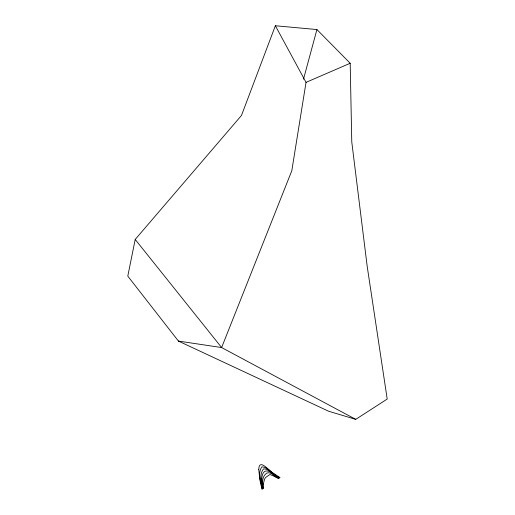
<?xml version="1.0" encoding="UTF-8"?>
<svg xmlns="http://www.w3.org/2000/svg" width="515" height="515" viewBox="0 0 515 515"><rect width="100%" height="100%" fill="white"/><g stroke="black" fill="none" stroke-linecap="round" stroke-linejoin="round"><path stroke-width="0.77" d="M275.37 25.75L306.032 82.374L291.805 170.735L221.624 347.554L178.428 341.085L127.791 276.13L135.2 239.456L241.477 115.463L275.37 25.75L316.925 29.555L350.187 63.255L351.771 141.96L367.182 266.3L387.209 399.061L355.743 419.358L328.673 411.26L178.428 341.085L179.96 341.535M303.496 79.181L316.925 29.555M306.032 82.374L350.187 63.255M355.743 419.358L221.624 347.554L135.2 239.456M258.768 469.532L259.83 479.768L261.974 489.25L262.29 489.044C261.234 482.092 257.172 473.073 261.961 466.815C268.695 467.163 273.22 475.506 279.709 477.72L280.018 477.521A83.192 72.248 18 0 1 273.639 473.311C269.622 471.766 259.097 457.294 258.768 469.532M263.32 484.042L263.229 488.439C262.051 483.289 261.845 476.375 266.796 473.085C271.218 471.206 274.727 477.334 278.795 478.313L277.057 477.823A69.235 60.731 16.7 0 1 273.845 476.137L269.957 474.482L265.907 477.283A10.57 9.753 16.2 0 0 264.562 479.195L263.32 484.042M261.82 478.924L261.942 483.289L262.914 488.638L262.605 488.844C261.562 482.536 258.974 474.321 263.558 468.882C269.648 468.573 273.729 476.027 279.407 477.92L279.098 478.12A87.595 75.898 17.9 0 1 274.444 475.203C268.437 469.133 262.103 468.856 261.82 478.924"/></g></svg>
